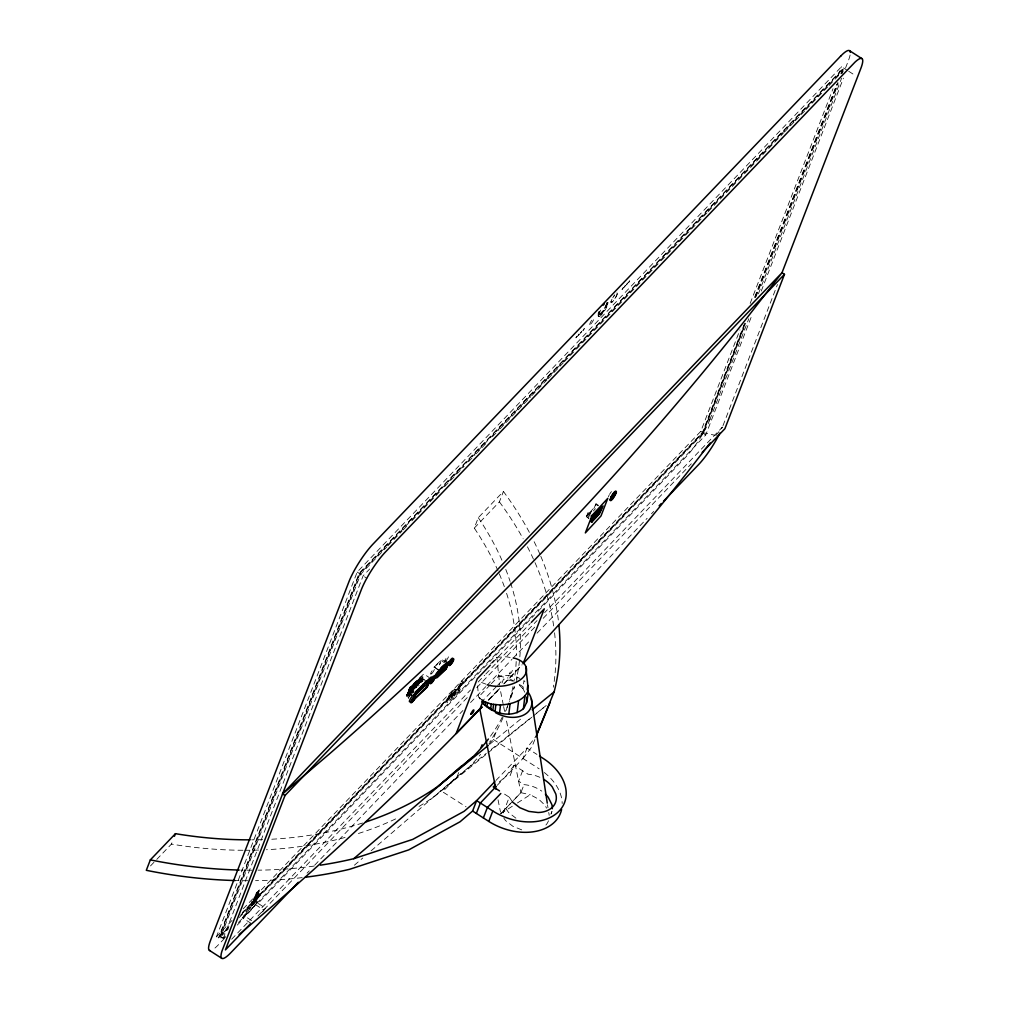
<?xml version="1.0" encoding="UTF-8"?>
<svg xmlns="http://www.w3.org/2000/svg" width="1009" height="1009" viewBox="0 0 1009 1009"><rect width="100%" height="100%" fill="white"/><g stroke="black" fill="none" stroke-linecap="round" stroke-linejoin="round"><path stroke-width="0.75" stroke-dasharray="5 3.75" d="M514.098 681.214L508.044 678.035L508.347 675.513L517.163 677.115L519.875 678.477M516.52 682.488L517.163 677.115M524.756 692.237L522.99 688.693L523.948 680.533L525.866 682.929M406.816 695.125L407.686 694.066L406.841 695.062M407.434 693.763L408.267 692.54L407.396 693.738L410.486 695.769M413.16 690.862C406.665 689.248 410.285 684.19 414.031 689.639M412.996 693.259C411.117 688.579 405.328 691.758 410.562 693.574M409.351 692.943C411.004 689.752 407.737 695.125 411.697 694.608M410.877 687.873L409.982 689.033L410.827 687.772L414.548 690.295M416.465 687.318C407.8 680.76 415.405 690.509 414.346 687.697M412.643 687.28C410.171 691.43 413.324 683.093 415.09 688.882M416.805 687.394C410.058 685.464 414.207 680.835 418.016 686.234M413.312 685.552C411.092 689.475 413.778 681.352 416.086 687.23M413.854 686.133C411.407 690.219 414.585 681.895 416.301 687.734M414.522 684.405C412.252 688.163 415.002 680.407 417.297 686.07M415.582 685.641C413.312 689.488 416.162 681.617 418.029 687.23M416.44 681.428L415.582 682.601L416.389 681.327L420.11 683.85M416.957 682.084L416.099 683.27L416.906 681.996L420.274 684.329M417.499 682.664C414.85 686.952 418.42 678.275 419.946 684.266M418.167 680.936C415.758 684.897 418.874 676.812 420.614 682.525M418.016 683.32C415.544 687.47 418.697 679.133 420.463 684.922M420.085 677.96L419.239 679.133L420.034 677.859L423.755 680.381M421.434 676.661L420.551 677.834L421.396 676.572L425.117 679.095M156.773 859.391L171.429 844.092L172.943 840.182M225.461 937.449L218.461 937.966L216.481 936.693L357.173 572.065L841.519 66.682L847.409 70.453M228.602 927.738L219.369 936.529L359.456 573.516L842.591 69.381L841.947 72.648M219.874 936.844L359.948 573.831L843.083 69.709M225.385 936.175L223.203 938.458L220.719 936.869L360.642 574.247L386.788 546.966M223.203 938.458L363.126 575.836L369.66 569.013M253.827 901.087L255 898.035L253.839 898.691A5.449 1.097 -57.3 0 0 251.859 903.837L252.364 904.152A5.449 1.097 -57.3 0 0 256.236 900.104A5.449 1.097 -57.3 0 0 258.228 894.958L256.791 897.997L253.322 900.772L256.349 892.927L259.313 889.824L258.19 893.23A7.151 1.438 -57.3 0 1 256.374 899.423A7.151 1.438 -57.3 0 1 250.863 905.174A7.151 1.438 -57.3 0 1 254.583 896.988L255.491 896.774L255.088 897.304A7.151 1.438 -57.3 0 0 251.355 905.489A7.151 1.438 -57.3 0 0 256.866 899.738A7.151 1.438 -57.3 0 0 258.682 893.558L258.443 893.697M259.174 891.149L257.055 893.356L253.965 899.763L256.563 893.041L258.682 890.833L256.576 897.871M255.491 896.774L256.854 893.242L259.817 890.152M253.965 899.763L256.084 897.556L258.682 890.833M259.313 889.824L256.286 897.669L253.322 900.772M408.96 697.673L406.362 695.92L409.654 687.381L423.83 673.898L429.027 677.417M498.03 570.905A348.584 232.802 20.4 0 0 474.28 528.085L478.291 517.68L503.415 491.459A396.613 265.153 20 0 1 530.066 533.698M420.539 682.437L422.039 678.565L419.946 680.558L421.787 681.807L422.367 680.999L420.526 679.751M419.946 680.558L422.191 678.162L423.83 673.898M438.865 670.695L434.16 666.861L441.854 659.533L446.76 662.863M474.28 528.085L499.405 501.877L503.415 491.459M446.054 663.859L441.147 660.529L439.457 664.906L441.854 659.533M445.776 661.009A3.128 0.706 -55.9 0 0 448.173 657.54A3.128 0.706 -55.9 0 0 447.655 656.607A3.128 0.706 -55.9 0 0 445.183 659.924L444.767 660.996A3.128 0.706 -55.9 0 0 445.373 661.349M446.369 701.81L447.832 698.026L448.917 698.72L447.454 702.504L446.369 701.81L451.275 697.232A5.411 1.085 -57.3 0 0 452.65 695.138L454.945 689.462A5.726 1.148 -57.3 0 0 454.542 689.097L448.488 696.475L449.573 697.169L453.798 692.792L451.212 698.253A4.313 0.87 -57.3 0 1 450.241 699.212L448.614 698.821L448.942 697.976L450.014 698.669L449.699 699.514M451.401 697.232L452.12 695.378L451.036 694.684L450.329 696.538L451.401 697.232L450.014 698.669M453.394 695.251C456.825 690.774 458.591 685.225 462.135 680.823L463.219 681.516L459.789 690.396L454.479 695.945L453.394 695.251L458.704 689.702L462.135 680.823M454.479 695.945C457.909 691.468 459.663 685.918 463.219 681.516M458.704 772.553L457.102 776.716L442.623 791.813L466.095 806.847M502.003 683.005L503.541 679.044L512.837 681.113M488.911 743.91L493.237 739.395L497.26 728.977M510.415 697.169L514.451 686.738A348.584 232.776 20.4 0 1 509.495 701.457M588.953 518.702L586.292 516.457L588.247 512.244L590.492 513.657M589.256 516.873L586.998 515.46L588.247 512.244M598.539 505.383L596.042 503.819L594.377 507.489L586.998 515.46M596.042 503.819L593.443 509.558L586.456 517.125M510.1 775.707L514.111 765.289L528.035 774.206A25.767 18.036 21.1 0 1 541.127 777.914M497.26 785.305L522.977 758.465L527.001 748.047L535.943 736.356M503.188 812.939L509.268 797.16L501.851 792.406M522.624 770.737L518.601 781.155L524.012 784.624A25.767 18.036 21.1 0 1 541.783 791.132M512.307 806.241L500.805 813.645L520.909 792.67L524.012 784.624M550.914 814.124L551.948 811.438A25.767 18.036 21.1 0 1 550.372 815.184M539.752 599.371L700.826 431.297L739.975 329.855M750.179 303.394L833.018 88.729M838.113 75.498L841.519 66.682M744.478 323.649L702.516 432.407L242.274 912.628M754.694 297.188L836.915 84.088M840.888 73.796L842.591 69.381M242.4 912.981L702.806 432.571L744.793 323.775M755.009 297.314L837.836 82.65M841.241 73.834L843.511 67.956L359.154 573.339L218.461 937.966L228.261 927.738M240.596 915.226L703.008 432.722L744.983 323.965M755.186 297.504L837.987 82.927M239.234 917.547L703.26 433.365L745.739 323.258M755.943 296.835L838.075 83.961M842.048 73.695L843.183 70.756L839.917 74.161M709.756 419.908L748.792 318.743M758.402 293.821L841.582 78.273M845.542 68.019L848.367 60.679A31.657 6.344 -57.3 0 0 850.272 53.881M238.452 922.541L705.732 434.955L752.184 314.581M761.253 291.084L843.398 78.21M722.141 427.854L722.419 427.135L544.658 612.614M722.986 425.659L777.46 284.5M534.846 739.635L531.92 746.799L522.977 758.465M710.071 419.151L708.873 422.052A31.657 6.344 -57.3 0 1 685.981 456.888L535.729 613.674M421.787 681.807L422.367 680.999M449.573 697.169L455.627 689.79A5.726 1.148 -57.3 0 1 456.03 690.156L453.722 695.832A5.411 1.085 -57.3 0 1 452.36 697.925L447.454 702.504M414.22 692.098C410.575 686.65 405.252 689.689 412.454 692.679M448.488 696.475L452.423 692.124L453.798 692.792M578.8 334.282C576.719 337.674 580.73 332.97 578.977 334.042M255 898.035L254.344 899.006A5.449 1.097 -57.3 0 0 252.364 904.152M514.111 765.289L505.559 776.728L496.605 784.119M715.835 435.636L722.419 427.135M593.38 510.958L595.449 508.725M496.579 686.435L483.425 700.019M497.576 685.376L503.541 679.044M503.34 705.102L499.972 688.289L488.003 700.927M504.235 683.749L522.107 664.754M387.872 545.831L402.036 531.062M403.121 529.927L407.485 525.374M411.836 520.833L434.715 496.958M435.8 495.823L440.164 491.282M444.515 486.729L464.127 466.272M468.479 461.731L475.012 454.908M476.109 453.773L488.091 441.274M492.442 436.72L498.976 429.91M500.073 428.775L522.939 404.899M524.037 403.764L530.57 396.941M531.655 395.805L546.903 379.901M548.001 378.766L563.249 362.849M564.334 361.714L587.213 337.851M588.297 336.703L611.177 312.84M612.261 311.705L660.189 261.697M661.273 260.562L707.019 212.823M708.116 211.688L783.274 133.264M784.359 132.129L794.159 121.9M795.256 120.765L805.056 110.536M806.141 109.401L827.935 86.66M829.02 85.525L838.82 75.297M150.492 865.936L155.727 860.475M216.481 936.693L232.499 919.968M243.182 908.832L538.667 600.506M219.369 936.529L229.194 926.287M220.719 936.869L228.349 928.911M224.641 938.269L218.348 944.84A31.657 6.344 -57.3 0 1 212.861 949.595M237.241 925.114L243.547 918.543A16.056 3.216 -57.3 0 1 253.133 904.947A16.056 3.216 -57.3 0 1 258.077 903.383L534.631 614.809M490.551 663.897L496.895 657.275L506.493 656.809L511.904 657.78M492.43 662.963L530.242 623.499M231.666 939.215L470.497 690.005M478.14 682.034L484.673 675.21M485.77 674.062L537.028 620.585M257.913 915.995L468.088 696.702M476.79 687.608L535.602 626.248M543.22 618.303L691.316 463.774M307.039 873.163L309.221 870.893M314.669 865.205L462.917 710.513M470.547 702.554L485.808 686.637M486.906 685.489L511.979 659.331M513.064 658.196L529.41 641.131M537.04 633.173L647.135 518.298M651.499 513.745L653.681 511.475M490.286 684.808L478.644 696.954L480.208 699.25M491.345 683.711L498.749 675.98L508.347 675.513M488.57 699.729L499.367 688.453M503.693 683.938L522.069 664.767M488.331 700.435L499.972 688.289M495.923 780.487L527.001 748.047L536.952 754.429M500.805 813.645L512.446 801.499M513.505 800.402L520.909 792.67L506.102 718.849M433.958 667.365L441.147 660.529M406.362 695.92L419.454 683.471M371.098 850.839L457.102 776.716L486.313 753.332M354.411 865.192L362.761 858.016M419.025 806.443A348.673 251.947 18.1 0 0 434.286 796.53L469.147 767.042A348.584 232.802 20.4 0 0 480.587 754.316M489.516 744.428L521.212 718.648M434.286 796.53L486.691 753.925M487.915 752.928L531.793 717.26M533.004 716.264L546.411 705.367L536.586 713.174M491.219 749.41L531.68 717.084M416.868 681.428L417.65 680.205L416.767 681.428L420.45 683.925M412.795 684.897L412.013 686.057M408.872 690.194L409.641 688.996M408.998 690.749L408.204 691.922M409.503 691.354L408.62 692.578L409.465 691.329L412.908 693.448M517.428 802.962L530.204 794.739L538.68 799.178L545.15 805.384L546.537 808.159M448.614 698.821L449.156 698.518A4.313 0.87 -57.3 0 0 450.14 697.56L452.726 692.098M422.544 681.542C420.715 676.799 414.888 680.116 420.438 681.933M419.34 679.688L418.495 680.936L419.378 679.713L423.061 682.21M418.016 680.293L418.861 679.044M415.695 683.156L414.85 684.405L415.733 683.181L419.063 685.489M412.05 686.625L411.205 687.873L412.088 686.65L415.418 688.958M410.726 687.23L411.571 685.981L410.688 687.205L414.371 689.702M409.515 688.39L410.36 687.142M498.749 675.98L508.044 678.035M520.909 792.67L530.204 794.739M702.806 432.571L714.763 435.245M486.161 684.228L481.772 682.614L478.783 679.99M521.691 829.852L512.786 826.207L505.484 820.531L503.819 818.085M595.613 504.273L598.123 505.837M587.679 512.862L590.177 514.439M587.919 514.476L590.58 516.141M586.292 516.457L588.789 518.033M420.728 678.426C418.319 681.554 422.355 675.753 423.187 680.091M419.202 679.12L422.872 681.617M417.612 680.18L421.333 682.702M415.216 682.513L414.333 683.736L415.216 682.513L419.227 685.086M416.061 683.244L418.521 684.909M416.793 684.417C414.384 687.545 418.42 681.743 419.239 686.082M415.065 684.909C412.567 688.062 416.994 682.021 417.852 686.637M413.122 684.897L414.005 683.673M848.708 71.286L853.917 74.628M598.362 316.296L598.854 316.612A8.413 1.69 -57.3 0 0 604.845 310.356A8.413 1.69 -57.3 0 0 607.91 302.423M700.826 431.297L703.008 432.722M703.26 433.365L705.732 434.955M357.173 572.065L366.961 578.346M460.066 682.992L461.138 683.686M458.704 689.702L459.789 690.396M457.481 689.689L458.565 690.37M454.756 689.097L455.841 689.79M454.239 693.057L455.324 693.751M451.023 693.662L452.095 694.356M450.304 694.86L451.389 695.554M493.237 739.395L539.159 768.833M256.349 892.927L257.055 893.356M257.295 894.428L258.228 894.958M257.951 894.97L257.724 894.642A5.449 1.097 -57.3 0 1 255.744 899.776A5.449 1.097 -57.3 0 1 251.859 903.837M256.084 897.556L256.791 897.997M256.526 901.428L257.522 902.071M250.989 923.311L242.551 917.9A16.056 3.216 -57.3 0 1 252.136 904.316A16.056 3.216 -57.3 0 1 257.081 902.74L265.518 908.15A36.122 7.24 -57.3 0 1 262.744 911.695M251.657 920.574L244.443 915.945A12.158 2.434 -57.3 0 1 251.582 905.855A12.158 2.434 -57.3 0 1 255.34 904.569L263.765 909.979A49.29 9.888 -57.3 0 1 261.798 912.3M444.969 660.403L448.601 662.863M434.16 666.861L439.066 670.19M422.191 678.162L424.789 679.927M420.551 677.834L424.234 680.331M411.571 685.981L415.254 688.479M409.654 687.381L413.867 690.042M409.982 689.033L413.665 691.531M409.339 689.147L414.258 692.477M409.225 689.273L414.131 692.603M409.112 689.424L414.018 692.754M408.998 689.601L412.681 692.098M408.897 689.765L412.58 692.262M408.178 691.241L412.063 693.877M408.229 692.515L411.369 694.533M408.077 692.603L411.76 695.1M407.977 692.704L411.659 695.188M407.863 692.83L411.546 695.327M407.737 692.981L410.196 694.646M407.636 693.145L409.982 694.974M407.586 694.053L410.146 695.794M407.384 694.217L409.944 695.781M407.27 694.356L409.73 696.008M407.157 694.507L409.604 696.172M407.043 694.671L409.503 696.336M406.942 694.835L409.402 696.5M515.889 818.16L508.586 812.497L505.257 807.578M480.637 698.695L478.644 696.954L477.408 684.48M522.99 688.693L517.794 683.711L521.3 685.552A25.767 18.036 21.1 0 1 525.916 689.551M509.268 797.16L512.597 802.079M503.655 706.628L504.576 711.219M498.042 799.834L500.502 812.106M547.509 804.703L547.988 807.818M496.895 657.275L499.669 685.212M598.854 316.612A8.413 1.69 -57.3 0 1 601.919 308.678M616.802 293.026A5.688 1.135 -57.3 0 1 615.099 298.374A5.688 1.135 -57.3 0 1 610.899 302.296A5.688 1.135 -57.3 0 1 614.784 294.918A5.423 1.085 -57.3 0 0 611.038 302.082A5.423 1.085 -57.3 0 0 615.049 298.349A5.423 1.085 -57.3 0 0 616.688 293.241M606.825 303.028A7.328 1.476 -57.3 0 1 604.505 309.397A7.328 1.476 -57.3 0 1 599.22 315.413A7.328 1.476 -57.3 0 1 600.632 310.091M607.632 302.561A8.413 1.69 -57.3 0 1 601.288 314.19A8.413 1.69 -57.3 0 1 599.346 312.021M607.355 302.965A7.908 1.589 -57.3 0 1 601.389 313.887A7.908 1.589 -57.3 0 1 599.56 311.857M606.863 302.65A7.908 1.589 -57.3 0 1 600.897 313.572A7.908 1.589 -57.3 0 1 599.069 311.529M606.447 303.898A7.328 1.476 -57.3 0 1 600.506 313.774A7.328 1.476 -57.3 0 1 599.308 311.34M257.081 902.74A36.122 7.24 -57.3 0 1 242.551 917.9M255.34 904.569A33.36 6.685 -57.3 0 1 244.443 915.945M544.305 772.516A50.021 35 21.1 0 1 562.19 803.505M499.405 501.877A396.6 265.266 20 0 1 523.154 538.793M527.442 546.815A396.6 265.266 20 0 1 553.764 626.652M554.559 632.807A396.6 265.266 20 0 1 553.31 687.192M302.183 877.628A396.6 285.169 18.3 0 1 255.529 880.668M247.709 880.718A396.6 285.169 18.3 0 1 235.147 880.542M503.075 717.651A348.584 232.802 20.4 0 1 489.693 741.981M499.316 573.869A348.584 232.802 20.4 0 1 504.55 587.326M506.581 593.33A348.584 232.802 20.4 0 1 516.394 655.245M516.204 661.513A348.584 232.802 20.4 0 1 514.174 680.394M513.013 686.574A348.584 232.802 20.4 0 1 508.132 704.585M507.628 706.06A348.584 232.802 20.4 0 1 505.471 711.9M395.629 818.917A348.673 251.947 18.1 0 1 355.584 834.38M345.053 837.445A348.673 251.947 18.1 0 1 266.401 849.729M258.632 850.057A348.673 251.947 18.1 0 1 244.544 850.272M242.967 850.272A348.673 251.947 18.1 0 1 171.429 844.092M362.597 823.003A348.673 251.96 18 0 1 270.425 839.299M262.655 839.627A348.673 251.96 18 0 1 251.708 839.841M508.914 702.907A348.584 232.776 20.4 0 1 505.143 711.471M502.343 717.058A348.584 232.776 20.4 0 1 489.327 737.793M478.291 517.68A348.584 232.776 20.4 0 1 502.041 560.474M505.774 569.417A348.584 232.776 20.4 0 1 510.113 581.398M510.604 582.899A348.584 232.776 20.4 0 1 516.368 679.196M534.152 541.719A396.613 265.153 20 0 1 540.193 554.849M540.811 556.312A396.613 265.153 20 0 1 558.595 622.326M314.102 866.075A396.625 285.244 18.2 0 1 258.027 870.174M251.771 870.212A396.625 285.244 18.2 0 1 240.773 870.086M608.452 496.907A3.569 0.668 -58.2 0 1 609.121 495.129M609.55 494.347A3.569 0.668 -58.2 0 1 611.504 491.635M408.304 698.518A3.014 0.681 -55.9 0 1 408.557 697.951M410.676 694.999A3.014 0.681 -55.9 0 1 411.067 694.671M548.694 812.485A25.767 18.036 21.1 0 1 549.173 815.348M548.467 820.771A25.767 18.036 21.1 0 1 545.566 825.412M575.962 337.788L577.312 336.022L575.962 337.788M580.478 333.109L581.789 331.28L580.478 333.109M583 330.46L584.312 328.619L583 330.46M622.099 289.394L623.411 287.552L622.099 289.394M624.268 287.098L625.58 285.27L624.268 287.098M626.362 284.891L627.674 283.062L626.362 284.891M628.393 282.76L629.704 280.931L628.393 282.76M509.255 673.886C512.698 673.823 514.098 664.363 509.255 673.886M408.04 693.927L408.872 692.855L408.04 693.927M409.339 690.585L410.159 689.513L409.339 690.585M409.843 691.253L410.713 690.194L409.843 691.253M410.549 689.437L411.42 688.378L410.549 689.437M410.474 691.619L411.344 690.56L410.474 691.619M411.067 690.093L411.886 689.021L411.067 690.093M411.685 690.459L412.555 689.399L411.685 690.459M412.277 688.945L413.148 687.886L412.277 688.945M412.908 689.311L413.74 688.226L412.908 689.311M413.488 687.785L414.358 686.725L413.488 687.785M415.405 684.808L416.276 683.749L415.405 684.808M415.33 686.99L416.2 685.931L415.33 686.99M416.553 685.843L417.385 684.758L416.553 685.843M417.84 682.5L418.71 681.441L417.84 682.5M417.903 684.556L418.773 683.497L417.903 684.556M418.495 683.03L419.353 681.97L418.495 683.03M590.845 323.965A3.569 0.719 -57.3 0 0 593.784 318.756A3.569 0.719 -57.3 0 0 590.669 322.01A3.569 0.719 -57.3 0 0 590.845 323.965M431.675 673.646A3.241 0.732 -55.9 0 0 434.425 668.98A3.241 0.732 -55.9 0 0 431.423 671.83A3.241 0.732 -55.9 0 0 431.675 673.646"/><path stroke-width="1.5" d="M525.929 666.608C526.547 680.331 531.604 696.248 523.406 708.709C511.588 718.61 493.565 713.779 483.324 703.841L483.614 701.318L481.634 699.578M485.14 705.266L485.531 702.024M486.969 706.678L487.435 702.731M490.614 709.516L491.257 704.131L483.614 701.318M492.846 710.424L493.565 704.358M495.078 711.332L495.873 704.572M499.531 713.161L500.502 705.001C510.92 704.307 523.532 701.305 528.111 690.774M508.801 714.296L510.049 703.815M517.15 712.732L518.576 700.725M523.406 708.709L524.894 696.16M527.253 689.803L527.783 685.313M446.747 663.354L447.756 664.25L446.028 668.715L437.679 676.661L440 670.67L448.349 662.724L447.756 664.25M449.232 664.401L449.081 664.893A4.049 0.908 -55.9 0 0 451.805 663.254A4.049 0.908 -55.9 0 0 453.52 658.827A4.049 0.908 -55.9 0 0 449.61 663.506L449.232 664.401L448.261 663.745M320.332 865.18A396.625 285.244 18.2 0 0 353.73 858.697L473.183 756.611A348.584 232.776 20.4 0 0 488.406 739.029M250.131 839.841A348.673 251.96 18 0 1 175.452 833.674L150.328 859.895L146.305 870.313A396.6 285.169 18.3 0 0 235.147 880.542M174.443 836.272L175.452 833.674M298.323 882.27L230.746 952.786A31.657 6.344 -57.3 0 1 222.018 950.932L361.26 589.849A31.657 6.344 -57.3 0 1 385.35 552.1L854.964 62.167A31.657 6.344 -57.3 0 1 860.765 68.625L782 272.733L784.485 274.322L284.992 795.508L225.423 949.91L250.295 923.941M414.068 696.197L415.847 691.606L431.209 677.001L427.337 687.015L411.975 701.621M414.661 695.642L416.149 691.783L430.326 678.3L428.686 682.563L426.088 680.81M426.857 684.556L429.09 682.185L426.857 684.556L424.537 682.979M412.858 700.322L427.034 686.839L428.522 682.967L425.937 681.201M446.054 663.859L444.364 668.235L446.76 662.863M438.701 673.949L444.969 667.996L446.255 664.641M495.886 789.088L479.868 709.264L482.92 701.343M481.116 747.379L482.125 744.768M305.323 877.25A396.6 285.169 18.3 0 0 349.644 869.291L408.721 849.893L460.066 821.767L472.603 811.034L476.626 800.616L494.851 781.597M476.349 813.431L480.372 803.013L496.188 786.427M593.746 515.006L594.553 514.514L592.636 516.192L599.346 508.675M591.741 522.208L593.355 516.431L603.079 505.913L599.447 513.833L591.741 522.208L590.997 520.934L592.384 517.327M593.683 514.59L593.141 516.507M594.427 513.795L594.553 514.514M594.187 514.905L593.872 515.713L592.75 515.069M595.663 513.304L594.478 514.212M596.281 511.777L596.458 512.913L596.647 511.374M595.903 512.194L595.587 513.001M597.151 511.689L596.332 512.194M597.53 511.286L597.214 512.105L597.025 510.97L597.908 510.882L597.088 511.386M597.454 510.983L598.463 511.613L599.081 510.478M600.204 508.473L598.463 511.613M598.942 513.114L591.804 520.858L593.103 516.267L601.768 506.896L598.942 513.114L601.263 506.594M591.236 521.893L598.955 513.531L602.121 506.795M483.361 817.921L487.385 807.503L500.817 793.49M472.603 811.034L488.772 821.402L492.796 810.984A50.021 35 21.1 0 0 559.137 811.072A50.021 35 21.1 0 0 543.17 758.415L539.437 756.018M784.485 274.322L724.903 428.724L702.201 452.41M421.787 685.653L421.27 686.423M438.423 673.659L439.281 672.599L438.511 673.835M439.647 670.481L449.068 661.652L446.281 668.866L436.96 677.733L439.029 672.385A4.049 0.908 -55.9 0 1 438.209 674.012M536.536 734.93L554.13 691.884A396.613 265.153 20 0 0 558.936 625.403M536.019 736.772L550.069 702.39M424.903 682.525L425.344 681.907M414.169 695.302L414.22 694.734M414.787 695.668L415.002 695.024L414.396 695.655A4.213 0.946 -55.9 0 0 411.029 697.837A4.213 0.946 -55.9 0 0 410.209 701.583M422.922 684.644L422.292 685.426M423.641 683.648L423.439 684.291L424.045 683.661M445.183 665.385L444.477 666.18L444.792 665.372M439.407 672.019L439.457 671.363M710.185 442.926L686.183 473.877A5855.227 4096.679 21.1 0 1 531.226 655.055L523.141 663.645L544.292 608.831L531.327 622.364M592.636 516.192L601.616 506.644M596.407 512.496L595.222 513.404M591.501 518.285L591.917 516.974M591.299 520.543L598.438 512.686M840.913 55.861L372.952 544.154A31.657 6.344 -57.3 0 0 348.862 581.903L210.54 940.375A31.657 6.344 -57.3 0 0 210.326 950.604M282.52 793.919L782 272.733L745.752 319.487A5855.214 4096.679 21.1 0 1 329.363 753.963L282.52 793.919L284.992 795.508M490.26 665.208L477.295 678.742L456.144 733.556L479.918 708.747M659.129 505.786L661.311 503.504M663.493 501.233L698.367 464.834A31.657 6.344 -57.3 0 0 719.808 433.126M479.868 709.264L481.987 707.057M481.898 707.183L447.882 742.019A5855.227 4096.679 21.1 0 1 269.781 908.365L239.083 934.548M840.56 56.214L842.578 54.221A31.657 6.344 -57.3 0 1 850.297 52.367M441.021 667.958L444.149 664.981M439.066 670.19L444.565 664.956M441.942 667.769L443.998 665.814M365.548 822.045A348.673 251.96 18 0 0 438.322 786.074L461.126 766.298M460.848 767.017L473.183 756.611M495.482 785.04L493.25 786.894L499.518 790.905M438.322 786.074L488.293 745.424M532.184 709.731L554.13 691.884M353.73 858.697L412.769 839.374L464.102 811.324L476.626 800.616L492.796 810.984M491.257 704.131L500.502 705.001M513.253 658.032L515.309 658.398A25.767 14.643 -5.7 0 1 523.04 677.455A25.767 14.643 -5.7 0 1 489.403 685.426L487.624 684.77M592.611 515.965L593.355 516.431M849.452 50.639L861.85 58.585M209.456 950.415L221.854 958.361M448.374 663.455L449.346 664.111M446.836 663.153L447.908 663.872M444.969 667.996L446.028 668.715M438.928 669.938L440 670.67M424.688 682.576L427.021 684.152M423.137 684.19L427.034 686.839M488.104 706.918L492.379 710.235M512.597 802.079L519.9 807.742L528.817 811.4L538.087 812.522A25.767 18.036 21.1 0 0 555.82 794.02L552.264 786.919A25.767 18.036 21.1 0 0 543.561 779.238M481.76 701.545L483.324 703.841M531.327 698.859L547.269 803.139M526.572 697.194L526.685 702.794M603.256 305.159A7.328 1.476 -57.3 0 1 604.277 303.999M430.54 682.387A4.213 0.946 -55.9 0 1 430.238 680.016A4.213 0.946 -55.9 0 1 434.122 676.333M434.715 676.497A4.049 0.908 -55.9 0 1 437.616 672.032A4.049 0.908 -55.9 0 1 439.218 671.767M437.048 675.753A4.049 0.908 -55.9 0 1 434.475 677.569M452.612 659.508A4.049 0.908 -55.9 0 0 451.767 658.612A4.049 0.908 -55.9 0 0 448.639 662.837L448.11 664.237A4.049 0.908 -55.9 0 0 449.421 664.263M527.77 691.758A25.767 18.036 21.1 0 1 525.386 714.069A25.767 18.036 21.1 0 1 495.406 712.581M561.609 809.445A50.021 35 21.1 0 1 488.772 821.402M545.339 794.07A25.767 18.036 21.1 0 1 548.253 797.337L551.809 804.438A25.767 18.036 21.1 0 1 552.314 808.726M239.196 870.048A396.625 285.244 18.2 0 1 150.328 859.895M615.162 491.345A5.411 1.009 -58.2 0 1 613.51 496.705A5.411 1.009 -58.2 0 1 610.104 499.19M610.962 497.172A5.411 1.009 -58.2 0 1 612.349 494.788M613.119 493.641A5.411 1.009 -58.2 0 1 614.582 491.862M613.094 493.931A4.679 0.87 -58.2 0 1 615.452 492.442A4.679 0.87 -58.2 0 1 612.097 498.421M611.492 499.102A4.679 0.87 -58.2 0 1 610.495 498.723M610.786 497.929A4.679 0.87 -58.2 0 1 612.425 494.914M470.698 714.069C473.99 714.549 475.769 704.421 470.698 714.069M414.749 694.583L415.62 693.524L414.749 694.583M415.456 692.767L416.326 691.707L415.456 692.767M415.38 694.949L416.25 693.889L415.38 694.949M415.973 693.423L416.805 692.351L415.973 693.423M416.667 691.606L417.537 690.547L416.667 691.606M416.603 693.788L417.461 692.729L416.603 693.788M417.184 692.275L418.054 691.215L417.184 692.275M417.89 690.446L418.76 689.399L417.94 690.32M417.814 692.641L418.647 691.556L417.814 692.641M418.407 691.115L419.265 690.055L418.407 691.115M419.101 689.298L419.971 688.239L419.101 689.298M419.025 691.48L419.895 690.421L419.025 691.48M419.618 689.954L420.45 688.882L419.668 689.828M420.324 688.138L421.182 687.079L420.324 688.138M420.248 690.32L421.106 689.261L420.248 690.32M420.829 688.806L421.699 687.747L420.829 688.806M421.535 686.978L422.405 685.931L421.585 686.852M421.459 689.172L422.292 688.088L421.459 689.172M422.052 687.646L422.872 686.561L422.052 687.646M422.746 685.83L423.616 684.77L422.746 685.83M422.809 687.886L423.679 686.826L422.809 687.886M423.402 686.36L424.272 685.3L423.402 686.36M439.634 672.499L440.504 671.452L439.634 672.499M440.227 670.985L441.084 669.926L440.227 670.985M440.807 669.459L441.639 668.374L440.807 669.459M440.845 671.351L441.677 670.266L440.845 671.351M441.438 669.825L442.27 668.74L441.438 669.825M442.03 668.311L442.888 667.252L442.03 668.311M442.068 670.19L442.938 669.131L442.068 670.19M442.648 668.677L443.519 667.617L442.648 668.677M443.241 667.151L444.111 666.091L443.241 667.151M443.279 669.03L444.149 667.983L443.279 669.03M443.872 667.517L444.729 666.457L443.872 667.517M449.737 663.897L449.61 664.288A3.128 0.706 -55.9 0 0 451.717 663.014A3.128 0.706 -55.9 0 0 453.041 659.609A3.128 0.706 -55.9 0 0 450.027 663.203L449.737 663.897M592.132 515.296L585.334 532.929L600.998 515.952L607.796 498.32L592.132 515.296M593.317 514.994L593.506 516.103L593.317 514.994M612.476 499.152A5.411 1.009 -58.2 0 0 616.348 491.534A5.411 1.009 -58.2 0 0 611.467 497.487A5.411 1.009 -58.2 0 0 612.476 499.152M612.349 498.585A4.679 0.87 -58.2 0 0 615.704 491.988A4.679 0.87 -58.2 0 0 611.479 497.134A4.679 0.87 -58.2 0 0 612.349 498.585M612.551 497.942A3.569 0.668 -58.2 0 0 615.099 492.909A3.569 0.668 -58.2 0 0 611.883 496.844A3.569 0.668 -58.2 0 0 612.551 497.942M431.751 682.425A3.279 0.732 -55.9 0 0 434.538 677.707A3.279 0.732 -55.9 0 0 431.524 680.571A3.279 0.732 -55.9 0 0 431.751 682.425M412.517 701.318A3.014 0.681 -55.9 0 0 415.065 696.992A3.014 0.681 -55.9 0 0 412.303 699.615A3.014 0.681 -55.9 0 0 412.517 701.318M412.202 702.125A4.213 0.946 -55.9 0 0 415.771 696.071A4.213 0.946 -55.9 0 0 411.899 699.741A4.213 0.946 -55.9 0 0 412.202 702.125M431.511 683.055A4.213 0.946 -55.9 0 0 435.081 676.989A4.213 0.946 -55.9 0 0 431.209 680.671A4.213 0.946 -55.9 0 0 431.511 683.055M436.519 676.938A3.241 0.732 -55.9 0 0 439.268 672.259A3.241 0.732 -55.9 0 0 436.279 675.109A3.241 0.732 -55.9 0 0 436.519 676.938M436.317 677.468A4.049 0.908 -55.9 0 0 439.735 671.641A4.049 0.908 -55.9 0 0 436.002 675.198A4.049 0.908 -55.9 0 0 436.317 677.468"/></g></svg>
